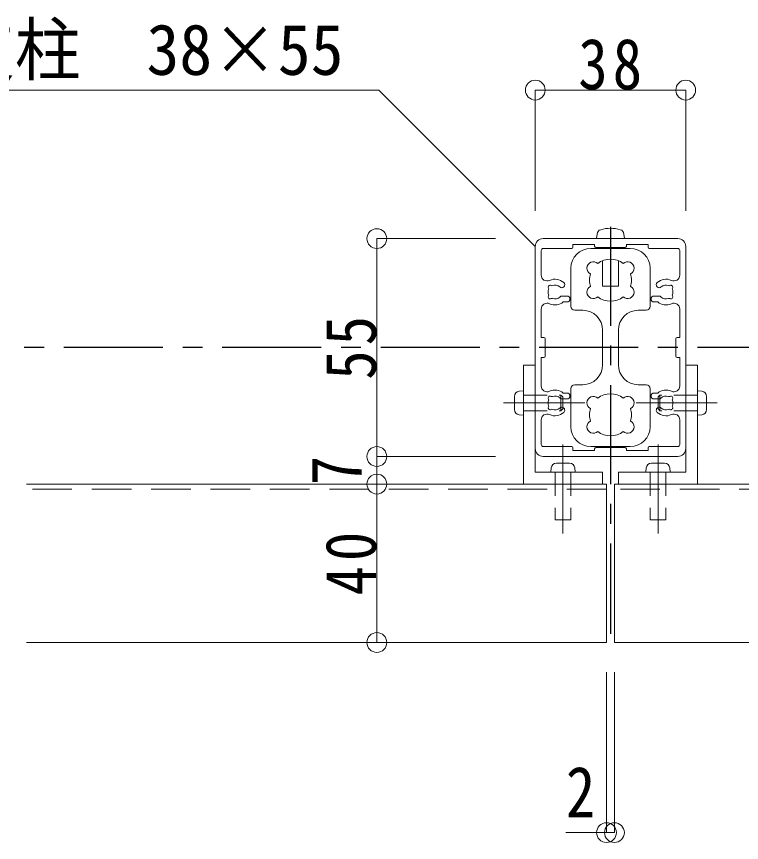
# Model space of a CAD drawing. Units: millimetres at full size, sheet at 1:5; some dimension numbers follow another scale. Extents: x -1050 to 1050, y -742 to 742.
# Drawn here: x 398 to 581.1, y -376.8 to -168.2 of the extents above; entities that cross this region are included whole.
import ezdxf
from ezdxf.enums import TextEntityAlignment as Align

# ---------------------------------------------------------------- set-up
doc = ezdxf.new("R2010")
doc.units = ezdxf.units.MM
doc.header["$LTSCALE"] = 5
for name, pattern in [('CHAIN1', [8, 5, -1, 1, -1]), ('DASHED1', [1.8, 1.2, -0.6]), ('DASHED2', [3, 2, -1])]:
    doc.linetypes.add(name, pattern=pattern)
doc.layers.add('0-0_通り芯', color=7, linetype='CHAIN1')
for name, color, linetype, lineweight in [('0-3_寸法', 54, 'Continuous', 20), ('0-4_手摺部材', 92, 'Continuous', 20), ('0-5_手すり子', 12, 'Continuous', 20), ('0-6_パネル', 4, 'Continuous', 20), ('0-9_文字', 3, 'Continuous', 20), ('0-A_支柱', 6, 'Continuous', 20), ('0-B_足元', 4, 'Continuous', 20)]:
    doc.layers.add(name, color=color, linetype=linetype, lineweight=lineweight)
doc.styles.add('ＭＳ ゴシック', font='')
doc.styles.get('ＭＳ ゴシック').set_extended_font_data('MS Gothic')

# ---------------------------------------------------------------- blocks, each defined once
blk = doc.blocks.new('dimension_origin')
at = {"color": 0, "linetype": 'Continuous', "lineweight": -2}
blk.add_circle((0, 0), 1.25, dxfattribs=at)

msp = doc.modelspace()

# ---------------------------------------------------------------- linework, layer by layer
at = {"layer": '0-0_通り芯'}
for p, q in [((548.02, -221.293), (548.02, -324.082)), ((914.987, -251.793), (-255.283, -251.793))]:
    msp.add_line(p, q, dxfattribs=at)
at = {"layer": '0-3_寸法'}
for p, q in [((529.02, -186.793), (567.02, -186.793)), ((529.02, -217.293), (529.02, -186.793)), ((567.02, -217.293), (567.02, -186.793)), ((519.02, -224.293), (489.02, -224.293)), ((489.02, -224.293), (489.02, -279.326)), ((519.02, -279.293), (489.02, -279.293)), ((489.02, -279.326), (489.02, -286.293)), ((489.02, -286.293), (489.02, -326.293)), ((547.02, -333.763), (547.02, -374.293)), ((549.02, -333.763), (549.02, -374.293)), ((536.75, -374.293), (549.02, -374.293))]:
    msp.add_line(p, q, dxfattribs=at)
at = {"layer": '0-4_手摺部材'}
for p, q in [((526.02, -256.293), (529.02, -256.293)), ((526.02, -256.293), (526.02, -286.293)), ((570.02, -256.293), (567.02, -256.293)), ((570.02, -256.293), (570.02, -286.293)), ((524.943, -262.825), (526.02, -262.73)), ((571.097, -262.825), (570.02, -262.73)), ((523.745, -264.132), (523.745, -267.454)), ((535.52, -266.909), (535.52, -264.761)), ((536.02, -266.952), (536.02, -264.793)), ((560.02, -266.952), (560.02, -264.793)), ((560.52, -266.909), (560.52, -264.761)), ((572.295, -264.132), (572.295, -267.454)), ((524.943, -268.761), (526.02, -268.855)), ((571.097, -268.761), (570.02, -268.855)), ((534.359, -281.018), (537.681, -281.018)), ((561.681, -281.018), (558.359, -281.018)), ((533.052, -282.216), (532.958, -283.293)), ((538.988, -282.216), (539.083, -283.293)), ((557.052, -282.216), (556.958, -283.293)), ((562.988, -282.216), (563.083, -283.293))]:
    msp.add_line(p, q, dxfattribs=at)
at = {"layer": '0-4_手摺部材', "linetype": 'DASHED1'}
for p, q in [((526.02, -263.793), (535.484, -263.793)), ((535.484, -263.793), (535.52, -263.793)), ((536.02, -264.793), (536.02, -264.293)), ((560.02, -264.793), (560.02, -264.293)), ((560.556, -263.793), (560.52, -263.793)), ((570.02, -263.793), (560.556, -263.793)), ((535.52, -267.793), (535.52, -266.909)), ((536.02, -267.293), (536.02, -266.952)), ((560.02, -267.293), (560.02, -266.952)), ((560.52, -267.793), (560.52, -266.909)), ((526.02, -267.793), (535.52, -267.793)), ((536.02, -267.293), (535.52, -267.793)), ((560.02, -267.293), (560.52, -267.793)), ((570.02, -267.793), (560.52, -267.793)), ((538.02, -283.293), (538.02, -295.293)), ((558.02, -283.293), (558.02, -295.293))]:
    msp.add_line(p, q, dxfattribs=at)
at = {"layer": '0-4_手摺部材', "linetype": 'CHAIN1'}
for p, q in [((521.04, -265.793), (541.52, -265.793)), ((575, -265.793), (554.52, -265.793)), ((536.02, -276.313), (536.02, -298.793)), ((560.02, -276.313), (560.02, -298.793))]:
    msp.add_line(p, q, dxfattribs=at)
at = {"layer": '0-4_手摺部材'}
for points in [[(529.02, -256.293), (529.02, -283.293), (546.02, -283.293), (546.02, -286.293)], [(567.02, -256.293), (567.02, -283.293), (550.02, -283.293), (550.02, -286.293)]]:
    msp.add_lwpolyline(points, dxfattribs=at)
at = {"layer": '0-4_手摺部材', "linetype": 'DASHED1'}
for points in [[(535.52, -264.761), (535.52, -263.793), (536.02, -264.293)], [(560.52, -264.761), (560.52, -263.793), (560.02, -264.293)], [(534.02, -283.293), (534.02, -295.293), (538.02, -295.293)], [(562.02, -283.293), (562.02, -295.293), (558.02, -295.293)]]:
    msp.add_lwpolyline(points, dxfattribs=at)
at = {"layer": '0-4_手摺部材'}
for centre, start, end in [((525.058, -264.132), 95, 180), ((570.982, -264.132), 0, 85), ((525.058, -267.454), 180, 265), ((570.982, -267.454), 275, 360), ((534.359, -282.331), 90, 175), ((537.681, -282.331), 5, 90), ((558.359, -282.331), 90, 175), ((561.681, -282.331), 5, 90)]:
    msp.add_arc(centre, 1.312, start, end, dxfattribs=at)
at = {"layer": '0-5_手すり子'}
for p, q in [((400.52, -286.293), (547.02, -286.293)), ((547.02, -326.293), (547.02, -286.293)), ((549.02, -286.293), (695.52, -286.293)), ((549.02, -286.293), (549.02, -326.293)), ((547.02, -326.293), (400.52, -326.293)), ((695.52, -326.293), (549.02, -326.293))]:
    msp.add_line(p, q, dxfattribs=at)
at = {"layer": '0-5_手すり子', "linetype": 'DASHED2'}
for p, q in [((547.02, -287.593), (400.52, -287.593)), ((695.52, -287.593), (549.02, -287.593))]:
    msp.add_line(p, q, dxfattribs=at)
at = {"layer": '0-6_パネル'}
for p, q in [((546.02, -226.543), (546.02, -226.793)), ((550.02, -226.793), (550.02, -226.543))]:
    msp.add_line(p, q, dxfattribs=at)
msp.add_lwpolyline([(546.02, -229.885), (546.02, -236.293), (550.02, -236.293), (550.02, -229.885)], dxfattribs=at)
at = {"layer": '0-9_文字'}
msp.add_lwpolyline([(529.02, -226.293), (489.52, -186.793), (380.97, -186.793)], dxfattribs=at)
at = {"layer": '0-A_支柱'}
for p, q in [((544.618, -223.174), (544.52, -224.293)), ((551.422, -223.174), (551.52, -224.293)), ((565.02, -224.293), (531.02, -224.293)), ((544.52, -224.293), (551.52, -224.293)), ((529.02, -226.293), (529.02, -277.293)), ((530.52, -233.485), (530.52, -227.293)), ((531.02, -226.793), (538.22, -226.793)), ((538.52, -225.793), (544.02, -225.793)), ((538.52, -226.493), (538.52, -225.793)), ((544.02, -226.243), (544.02, -225.793)), ((544.32, -226.543), (551.72, -226.543)), ((552.02, -226.243), (552.02, -225.793)), ((557.82, -226.793), (565.02, -226.793)), ((565.52, -233.485), (565.52, -227.293)), ((567.02, -277.293), (567.02, -226.293)), ((535.697, -238.793), (537.02, -238.793)), ((560.343, -238.793), (559.02, -238.793)), ((536.097, -240.293), (537.02, -240.293)), ((559.943, -240.293), (559.02, -240.293)), ((530.52, -249.293), (530.52, -242.101)), ((565.52, -249.293), (565.52, -242.101)), ((530.52, -249.293), (531.22, -249.293)), ((531.52, -249.593), (531.52, -253.993)), ((564.52, -249.593), (564.52, -253.993)), ((565.52, -249.293), (564.82, -249.293)), ((530.52, -254.293), (531.22, -254.293)), ((530.52, -254.293), (530.52, -261.485)), ((565.52, -254.293), (564.82, -254.293)), ((565.52, -254.293), (565.52, -261.485)), ((535.697, -264.793), (537.02, -264.793)), ((536.097, -263.293), (537.02, -263.293)), ((559.943, -263.293), (559.02, -263.293)), ((560.343, -264.793), (559.02, -264.793)), ((530.52, -270.101), (530.52, -276.293)), ((565.52, -270.101), (565.52, -276.293)), ((531.02, -276.793), (538.22, -276.793)), ((538.52, -277.093), (538.52, -277.793)), ((544.02, -277.343), (544.02, -277.793)), ((544.32, -277.043), (551.72, -277.043)), ((552.02, -277.343), (552.02, -277.793)), ((557.82, -276.793), (565.02, -276.793)), ((531.02, -279.293), (565.02, -279.293)), ((538.52, -277.793), (544.02, -277.793))]:
    msp.add_line(p, q, dxfattribs=at)
for points in [[(557.52, -226.493), (557.52, -225.793), (552.02, -225.793)], [(557.52, -277.093), (557.52, -277.793), (552.02, -277.793)]]:
    msp.add_lwpolyline(points, dxfattribs=at)
for centre, radius, start, end in [((545.913, -223.287), 1.3, 105.88085, 175), ((548.02, -230.693), 9, 74.11915, 105.88085), ((550.127, -223.287), 1.3, 5, 74.11915), ((531.02, -226.293), 2, 90, 180), ((565.02, -226.293), 2, 0, 90), ((531.02, -227.293), 0.5, 90, 180), ((538.22, -226.493), 0.3, 270, 360), ((544.32, -226.243), 0.3, 180, 270), ((551.72, -226.243), 0.3, 270, 360), ((557.82, -226.493), 0.3, 180, 270), ((565.02, -227.293), 0.5, 0, 90), ((532.02, -233.485), 1.5, 180, 294.90106), ((564.02, -233.485), 1.5, 245.09894, 360), ((534.02, -237.793), 3.25, 47.4576, 114.90106), ((535.71, -235.951), 0.75, 227.4576, 47.4576), ((560.33, -235.951), 0.75, 132.5424, 312.5424), ((562.02, -237.793), 3.25, 65.09894, 132.5424), ((534.02, -237.793), 1.75, 157.5799, 202.4201), ((532.783, -236.555), 0.5, 55.28656, 214.71344), ((532.125, -237.011), 0.3, 337.5799, 34.71344), ((533.238, -235.898), 0.3, 235.28656, 292.4201), ((534.02, -237.793), 1.75, 47.4576, 112.4201), ((562.02, -237.793), 1.75, 67.5799, 132.5424), ((562.802, -235.898), 0.3, 247.5799, 304.71344), ((563.257, -236.555), 0.5, 325.28656, 124.71344), ((563.915, -237.011), 0.3, 145.28656, 202.4201), ((562.02, -237.793), 1.75, 337.5799, 22.4201), ((532.783, -239.03), 0.5, 145.28656, 304.71344), ((532.125, -238.575), 0.3, 325.28656, 22.4201), ((533.238, -239.688), 0.3, 67.5799, 124.71344), ((534.02, -237.793), 1.75, 247.5799, 318.18969), ((535.697, -239.293), 0.5, 90, 138.18969), ((537.02, -239.543), 0.75, 270, 90), ((559.02, -239.543), 0.75, 90, 270), ((560.343, -239.293), 0.5, 41.81031, 90), ((562.02, -237.793), 1.75, 221.81031, 292.4201), ((562.802, -239.688), 0.3, 55.28656, 112.4201), ((563.257, -239.03), 0.5, 235.28656, 34.71344), ((563.915, -238.575), 0.3, 157.5799, 214.71344), ((532.02, -242.101), 1.5, 65.09894, 180), ((534.02, -237.793), 3.25, 245.09894, 309.71514), ((562.02, -237.793), 3.25, 230.28486, 294.90106), ((564.02, -242.101), 1.5, 0, 114.90106), ((531.22, -249.593), 0.3, 0, 90), ((564.82, -249.593), 0.3, 90, 180), ((531.22, -253.993), 0.3, 270, 360), ((564.82, -253.993), 0.3, 180, 270), ((532.02, -261.485), 1.5, 180, 294.90106), ((534.02, -265.793), 3.25, 50.28486, 114.90106), ((562.02, -265.793), 3.25, 65.09894, 129.71514), ((564.02, -261.485), 1.5, 245.09894, 360), ((532.783, -264.555), 0.5, 55.28656, 214.71344), ((532.125, -265.011), 0.3, 337.5799, 34.71344), ((533.238, -263.898), 0.3, 235.28656, 292.4201), ((534.02, -265.793), 1.75, 41.81031, 112.4201), ((535.697, -264.293), 0.5, 221.81031, 270), ((537.02, -264.043), 0.75, 270, 90), ((559.02, -264.043), 0.75, 90, 270), ((560.343, -264.293), 0.5, 270, 318.18969), ((562.02, -265.793), 1.75, 67.5799, 138.18969), ((562.802, -263.898), 0.3, 247.5799, 304.71344), ((563.257, -264.555), 0.5, 325.28656, 124.71344), ((563.915, -265.011), 0.3, 145.28656, 202.4201), ((534.02, -265.793), 1.75, 157.5799, 202.4201), ((532.783, -267.03), 0.5, 145.28656, 304.71344), ((532.125, -266.575), 0.3, 325.28656, 22.4201), ((535.71, -267.635), 0.75, 312.5424, 132.5424), ((560.33, -267.635), 0.75, 47.4576, 227.4576), ((563.257, -267.03), 0.5, 235.28656, 34.71344), ((563.915, -266.575), 0.3, 157.5799, 214.71344), ((562.02, -265.793), 1.75, 337.5799, 22.4201), ((532.02, -270.101), 1.5, 65.09894, 180), ((534.02, -265.793), 3.25, 245.09894, 312.5424), ((533.238, -267.688), 0.3, 67.5799, 124.71344), ((534.02, -265.793), 1.75, 247.5799, 312.5424), ((562.02, -265.793), 3.25, 227.4576, 294.90106), ((562.02, -265.793), 1.75, 227.4576, 292.4201), ((562.802, -267.688), 0.3, 55.28656, 112.4201), ((564.02, -270.101), 1.5, 0, 114.90106), ((531.02, -277.293), 2, 180, 270), ((531.02, -276.293), 0.5, 180, 270), ((538.22, -277.093), 0.3, 0, 90), ((544.32, -277.343), 0.3, 90, 180), ((551.72, -277.343), 0.3, 0, 90), ((557.82, -277.093), 0.3, 90, 180), ((565.02, -276.293), 0.5, 270, 360), ((565.02, -277.293), 2, 270, 360)]:
    msp.add_arc(centre, radius, start, end, dxfattribs=at)
at = {"layer": '0-B_足元'}
for p, q in [((543.02, -226.793), (553.02, -226.793)), ((538.02, -241.393), (538.02, -231.793)), ((558.02, -241.393), (558.02, -231.793)), ((541.02, -242.393), (539.02, -242.393)), ((555.02, -242.393), (557.02, -242.393)), ((546.02, -247.393), (546.02, -256.193)), ((550.02, -247.393), (550.02, -256.193)), ((538.02, -262.193), (538.02, -271.793)), ((541.02, -261.193), (539.02, -261.193)), ((555.02, -261.193), (557.02, -261.193)), ((558.02, -262.193), (558.02, -271.793)), ((543.02, -276.793), (553.02, -276.793))]:
    msp.add_line(p, q, dxfattribs=at)
for centre, radius, start, end in [((543.02, -231.793), 5, 90, 180), ((553.02, -231.793), 5, 0, 90), ((543.679, -231.753), 1.6, 46.3184, 243.6816), ((548.02, -234.793), 5.3, 52.3632, 127.6368), ((552.362, -231.753), 1.6, 296.3184, 133.6816), ((548.02, -234.793), 5.3, 162.3632, 197.6368), ((548.02, -234.793), 5.3, 342.3632, 17.6368), ((543.679, -237.833), 1.6, 116.3184, 313.6816), ((552.362, -237.833), 1.6, 226.3184, 63.6816), ((548.02, -234.793), 5.3, 232.36321, 307.63679), ((539.02, -241.393), 1, 180, 270), ((557.02, -241.393), 1, 270, 360), ((541.02, -247.393), 5, 0, 90), ((555.02, -247.393), 5, 90, 180), ((541.02, -256.193), 5, 270, 360), ((555.02, -256.193), 5, 180, 270), ((539.02, -262.193), 1, 90, 180), ((557.02, -262.193), 1, 0, 90), ((543.679, -265.753), 1.6, 46.3184, 243.6816), ((548.02, -268.793), 5.3, 52.36321, 127.63679), ((552.362, -265.753), 1.6, 296.3184, 133.6816), ((548.02, -268.793), 5.3, 162.3632, 197.6368), ((548.02, -268.793), 5.3, 342.3632, 17.6368), ((543.679, -271.833), 1.6, 116.3184, 313.6816), ((552.362, -271.833), 1.6, 226.3184, 63.6816), ((543.02, -271.793), 5, 180, 270), ((548.02, -268.793), 5.3, 232.3632, 307.6368), ((553.02, -271.793), 5, 270, 360)]:
    msp.add_arc(centre, radius, start, end, dxfattribs=at)

# ---------------------------------------------------------------- block references
at = {"layer": '0-3_寸法', "xscale": 2, "yscale": 2}
for p, rotation in [((529.02, -186.793), 180), ((489.02, -224.293), 90), ((489.02, -279.326), 270), ((489.02, -279.326), 90), ((489.02, -286.293), 270), ((489.02, -286.293), 90), ((489.02, -326.293), 270), ((547.02, -374.293), 180)]:
    msp.add_blockref('dimension_origin', p, dxfattribs=dict(at, rotation=rotation))
for p in [(567.02, -186.793), (549.02, -374.293)]:
    msp.add_blockref('dimension_origin', p, dxfattribs=at)

# ---------------------------------------------------------------- texts
at = {"layer": '0-3_寸法', "style": 'ＭＳ ゴシック', "width": 0.85}
msp.add_text('7', height=12.83, rotation=90, dxfattribs=at).set_placement((489.02, -286.559), align=Align.BOTTOM_LEFT)
msp.add_text('2', height=12.83, dxfattribs=at).set_placement((536.75, -374.293), align=Align.BOTTOM_LEFT)
at = {"layer": '0-3_寸法', "insert": (539.895, -186.793), "char_height": 12.83, "attachment_point": 7, "style": 'ＭＳ ゴシック'}
msp.add_mtext('\\T1.17;\\W0.85;38', dxfattribs=at)
at = {"layer": '0-3_寸法', "char_height": 12.83, "attachment_point": 7, "rotation": 90, "style": 'ＭＳ ゴシック'}
for s, insert in [('\\T1.17;\\W0.85;55', (489.02, -259.934)), ('\\T1.17;\\W0.85;40', (489.02, -314.418))]:
    msp.add_mtext(s, dxfattribs=dict(at, insert=insert))
at = {"layer": '0-9_文字', "style": 'ＭＳ ゴシック', "width": 0.95}
msp.add_text('支柱\u300038×55', height=12.83, dxfattribs=at).set_placement((380.97, -186.793), align=Align.BOTTOM_LEFT)

doc.saveas('drawing.dxf')
